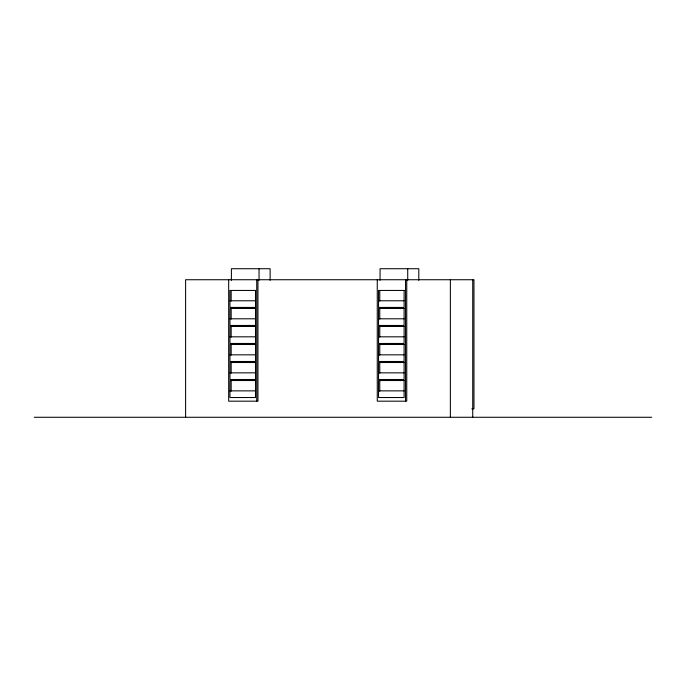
<?xml version="1.0" encoding="UTF-8"?>
<svg xmlns="http://www.w3.org/2000/svg" width="686" height="686" viewBox="0 0 686 686"><rect width="100%" height="100%" fill="white"/><g stroke="black" fill="none" stroke-linecap="round" stroke-linejoin="round"><path stroke-width="1.03" d="M255.655 290.444L229.939 290.444L229.939 307.431L255.501 307.431L255.501 290.444M404.26 290.444L378.543 290.444L378.543 307.431L404.105 307.431L404.105 290.444M229.939 300.777L255.501 300.777M378.543 300.777L404.105 300.777M255.655 308.468L229.939 308.468L229.939 325.456L255.501 325.456L255.501 308.468M404.26 308.468L378.543 308.468L378.543 325.456L404.105 325.456L404.105 308.468M229.939 318.793L255.501 318.793M378.543 318.793L404.105 318.793M255.655 326.485L229.939 326.485L229.939 343.472L255.501 343.472L255.501 326.485M404.26 326.485L378.543 326.485L378.543 343.472L404.105 343.472L404.105 326.485M229.939 336.817L255.501 336.817M378.543 336.817L404.105 336.817M255.655 344.501L229.939 344.501L229.939 361.488L255.501 361.488L255.501 344.501M404.26 344.501L378.543 344.501L378.543 361.488L404.105 361.488L404.105 344.501M229.939 354.834L255.501 354.834M378.543 354.834L404.105 354.834M255.655 362.517L229.939 362.517L229.939 379.504L255.501 379.504L255.501 362.517M404.26 362.517L378.543 362.517L378.543 379.504L404.105 379.504L404.105 362.517M229.939 372.85L255.501 372.85M378.543 372.85L404.105 372.85M255.655 380.541L229.939 380.541L229.939 397.528L255.501 397.528L255.501 380.541M404.26 380.541L378.543 380.541L378.543 397.528L404.105 397.528L404.105 380.541M229.939 390.866L255.501 390.866M378.543 390.866L404.105 390.866M471.814 408.813L473.957 408.813L473.957 279.734L185.606 279.734L185.606 417.277M34.3 417.277L651.7 417.277M472.731 279.734L472.731 417.277M450.368 279.734L450.368 417.277M418.803 280.368L418.803 268.723L380.061 268.723L380.061 280.368M407.724 268.723L407.724 280.368M406.755 279.734L406.755 401.181L377.266 401.181L377.266 279.734M405.537 279.734L405.537 401.181M379.77 290.444L379.77 301.068M379.77 308.468L379.77 319.084M379.77 326.485L379.77 337.1M379.77 344.501L379.77 355.116M379.77 362.517L379.77 373.133M379.77 380.541L379.77 391.157M270.13 280.368L270.13 268.723L231.396 268.723L231.396 280.368M259.051 268.723L259.051 280.368M257.953 279.734L257.953 401.181L228.678 401.181L228.678 279.734M256.736 279.734L256.736 401.181M231.165 290.444L231.165 301.068M231.165 308.468L231.165 319.084M231.165 326.485L231.165 337.1M231.165 344.501L231.165 355.116M231.165 362.517L231.165 373.133M231.165 380.541L231.165 391.157"/></g></svg>
